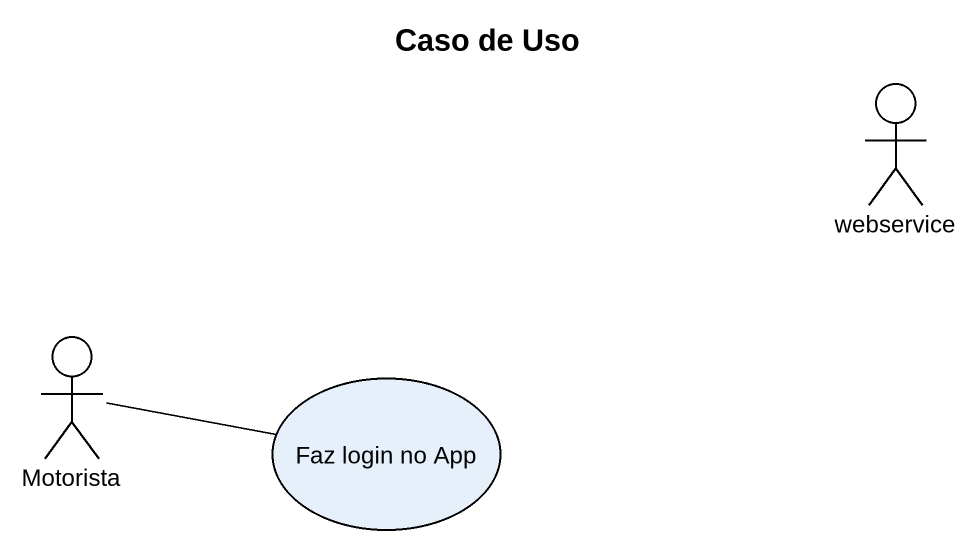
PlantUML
@startuml
title Caso de Uso
actor webservice
actor Motorista
usecase "Faz login no App" as Faz_login_no_App
Motorista -right- Faz_login_no_App
@enduml
